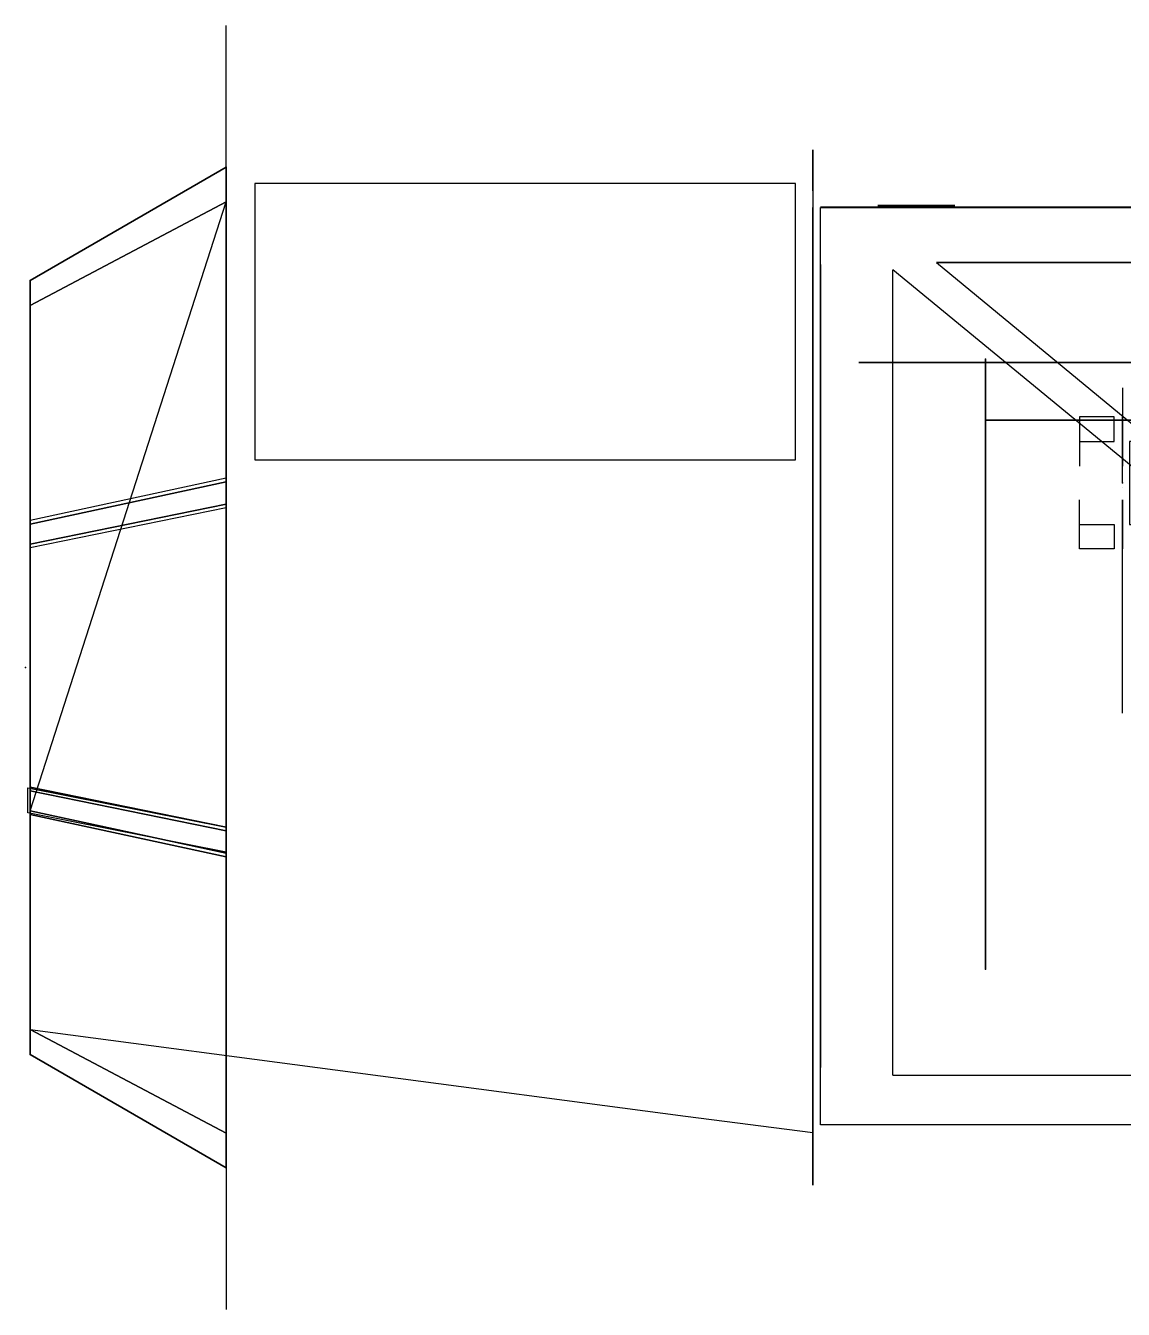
# Model space of a CAD drawing. Header units: centimetres. Extents: x -16.4 to 9.4, y -5.6 to 5.6.
# Drawn here: x -16.4 to -6.86, y -5.58 to 5.58 of the extents above; entities that cross this region are included whole.
import ezdxf

# ---------------------------------------------------------------- set-up
doc = ezdxf.new("R2010")
doc.units = ezdxf.units.CM
doc.header["$MEASUREMENT"] = 0
for name, color, linetype in [('Contact_Sketch1', 7, 'Continuous'), ('Contact_Sketch2', 7, 'Continuous'), ('Housing_Sketch1', 7, 'Continuous'), ('Housing_Sketch1 (1)', 7, 'Continuous'), ('Housing_Sketch2', 7, 'Continuous'), ('Housing_Sketch2 (1)', 7, 'Continuous'), ('Housing_Sketch4', 7, 'Continuous'), ('Housing_Sketch5', 7, 'Continuous'), ('Housing_Sketch8', 7, 'Continuous'), ('Test v12_Sketch1', 7, 'Continuous'), ('Test v12_Sketch12', 7, 'Continuous'), ('Test v12_Sketch16', 7, 'Continuous'), ('Test v12_Sketch17', 7, 'Continuous'), ('Test v12_Sketch18', 7, 'Continuous'), ('Test v12_Sketch19', 7, 'Continuous'), ('Test v12_Sketch22', 7, 'Continuous'), ('Test v12_Sketch23', 7, 'Continuous'), ('Test v12_Sketch24', 7, 'Continuous'), ('Test v12_Sketch25', 7, 'Continuous'), ('Test v12_Sketch26', 7, 'Continuous'), ('Test v12_Sketch27', 7, 'Continuous'), ('Test v12_Sketch28', 7, 'Continuous'), ('Test v12_Sketch29', 7, 'Continuous'), ('Test v12_Sketch30', 7, 'Continuous'), ('Test v12_Sketch31', 7, 'Continuous'), ('Test v12_Sketch32', 7, 'Continuous'), ('Test v12_Sketch33', 7, 'Continuous'), ('Test v12_Sketch34', 7, 'Continuous'), ('Test v12_Sketch35', 7, 'Continuous'), ('Test v12_Sketch42', 7, 'Continuous'), ('Test v12_Sketch43', 7, 'Continuous'), ('Test v12_Sketch44', 7, 'Continuous'), ('Test v12_Sketch45', 7, 'Continuous'), ('Test v12_Sketch46', 7, 'Continuous'), ('Test v12_Sketch47', 7, 'Continuous'), ('Test v12_Sketch48', 7, 'Continuous'), ('Test v12_Sketch50', 7, 'Continuous'), ('Test v12_Sketch52', 7, 'Continuous'), ('Test v12_Sketch6', 7, 'Continuous')]:
    doc.layers.add(name, color=color, linetype=linetype)

# ---------------------------------------------------------------- blocks, each defined once
blk = doc.blocks.new('Housing')
at = {"layer": 'Housing_Sketch1'}
for p, q in [((0, 0.465), (0.36, 0.465)), ((0, 0.465), (0, 0)), ((-0.04, 0), (-0.04, 0.388)), ((0, 0.388), (0, 0)), ((0, 0.388), (0.36, 0.388)), ((0, 0.365), (0.36, 0.365)), ((0.04, 0), (0.04, 0.388)), ((0, 0.308), (0.36, 0.308)), ((-2, 0), (-0.25, 0)), ((0, 0), (0.04, 0)), ((0.825, 0), (0.668, 0))]:
    blk.add_line(p, q, dxfattribs=at)
for radius in [0.465, 0.388, 0.365, 0.308]:
    blk.add_arc((0.36, 0), radius, 0, 90, dxfattribs=at)
blk.add_point((0, 0), dxfattribs=at)
blk.add_point((0, 0), dxfattribs=at)
at = {"layer": 'Housing_Sketch1 (1)'}
for p, q in [((-0.47, 0.322, 1.6), (-0.7, 0.13, 1.6)), ((0.7, 0.322, 1.6), (-0.47, 0.322, 1.6)), ((0.7, -0.323, 1.6), (0.7, 0.322, 1.6)), ((-0.7, 0.13, 1.6), (-0.7, -0.13, 1.6)), ((-0.063, 0.21, 1.6), (0.062, 0.21, 1.6)), ((-0.063, 0.21, 1.6), (0.062, -0.21, 1.6)), ((-0.063, -0.21, 1.6), (-0.063, 0.21, 1.6)), ((0.062, 0.21, 1.6), (-0.063, -0.21, 1.6)), ((0.062, 0.21, 1.6), (0.062, -0.21, 1.6)), ((-0.7, -0.13, 1.6), (-0.47, -0.323, 1.6)), ((-0.095, -0.21, 1.6), (-0.095, -0.323, 1.6)), ((0.095, -0.21, 1.6), (-0.095, -0.21, 1.6)), ((-0.095, -0.323, 1.6), (0.095, -0.21, 1.6)), ((0.095, -0.323, 1.6), (-0.095, -0.21, 1.6)), ((0.062, -0.21, 1.6), (-0.063, -0.21, 1.6)), ((0.095, -0.323, 1.6), (0.095, -0.21, 1.6)), ((-0.47, -0.323, 1.6), (0.7, -0.323, 1.6)), ((-0.095, -0.323, 1.6), (0.095, -0.323, 1.6))]:
    blk.add_line(p, q, dxfattribs=at)
for centre in [(-0.36, 0, 1.6), (0.36, 0, 1.6)]:
    blk.add_circle(centre, 0.215, dxfattribs=at)
for p in [(0, 0, 1.6), (0, 0, 1.6), (0, -0.266, 1.6)]:
    blk.add_point(p, dxfattribs=at)
at = {"layer": 'Housing_Sketch2'}
for p, q in [((0, 0.25, 0.28), (0, 2, 0.28)), ((0, 0.465, 0.28), (0.36, 0.465, 0.28)), ((0.18, 0.465, 0.28), (0.65, 0.465, 0.28)), ((0, 0.365, 0.28), (0, 0, 0.28)), ((0.36, 0.365, 0.28), (0, 0.365, 0.28)), ((0.04, 0, 0.28), (0.04, 0.308, 0.28)), ((0.04, 0.308, 0.28), (0.36, 0.308, 0.28)), ((0.825, 0, 0.28), (0.825, 0.29, 0.28)), ((0, 0, 0.28), (0.04, 0, 0.28)), ((0, 0, 0.28), (0.725, 0, 0.28)), ((2, 0, 0.28), (0.25, 0, 0.28)), ((0.668, 0, 0.28), (0.725, 0, 0.28))]:
    blk.add_line(p, q, dxfattribs=at)
for centre, radius, end in [((0.36, 0, 0.28), 0.465, 90), ((0.65, 0.29, 0.28), 0.175, 90), ((0.36, 0, 0.28), 0.365, 90), ((0.36, 0, 0.28), 0.308, 90), ((0.36, 0, 0.28), 0.215, 180)]:
    blk.add_arc(centre, radius, 0, end, dxfattribs=at)
blk.add_point((0, 0, 0.28), dxfattribs=at)
at = {"layer": 'Housing_Sketch2 (1)'}
for p, q in [((-0.53, -0.407, 0.38), (0.73, -0.407, 0.38)), ((-0.53, -0.407, 0.8), (-0.53, -0.407, 0.38)), ((-0.53, -0.407, 0.38), (0.63, -0.407, 0.38)), ((0.73, -0.407, 0.8), (-0.53, -0.407, 0.8)), ((-0.53, -0.407, 0.71), (-0.53, -0.407, 0.38)), ((0.63, -0.407, 0.71), (-0.53, -0.407, 0.71)), ((-0.481, -0.407, 0.412), (0.601, -0.407, 0.412)), ((0.601, -0.407, 0.682), (-0.481, -0.407, 0.682)), ((-0.481, -0.407, 0.682), (-0.481, -0.407, 0.412)), ((0.601, -0.407, 0.412), (0.601, -0.407, 0.682)), ((0.63, -0.407, 0.38), (0.63, -0.407, 0.71)), ((0.73, -0.407, 0.38), (0.73, -0.407, 0.8))]:
    blk.add_line(p, q, dxfattribs=at)
blk.add_point((0, -0.407), dxfattribs=at)
at = {"layer": 'Housing_Sketch4'}
for p, q in [((0.08, 0.465, 0.17), (-0.08, 0.465, 0.17)), ((0, 0.465, 0.28), (0.36, 0.465, 0.28)), ((0.36, 0.465, 0.15), (0, 0.465, 0.15)), ((0, 0.465, 0.15), (0, 0.465, 0.28)), ((0.47, 0.465, 0.268), (0.25, 0.465, 0.272)), ((0.36, 0.465, 0.15), (0.825, 0.465, 0.15)), ((0.36, 0.465, 0.15), (0.36, 0.465, 0.28)), ((0.825, 0.465, 0.28), (0.36, 0.465, 0.28)), ((0.98, 0.465, 0.15), (0.67, 0.465, 0.15)), ((0.825, 0.465, 0.28), (0.825, 0.465, 0.15))]:
    blk.add_line(p, q, dxfattribs=at)
blk.add_open_spline([(0.825, 0.465, 0.15), (0.791, 0.465, 0.15), (0.731, 0.465, 0.152), (0.663, 0.465, 0.161), (0.606, 0.465, 0.185), (0.557, 0.465, 0.222), (0.493, 0.465, 0.256), (0.392, 0.465, 0.275), (0.27, 0.465, 0.271), (0.181, 0.465, 0.244), (0.118, 0.465, 0.208), (0.078, 0.465, 0.183), (0.043, 0.465, 0.172), (0.015, 0.465, 0.17), (0, 0.465, 0.17)], degree=5, dxfattribs=at)
blk.add_point((0, 0.465), dxfattribs=at)
at = {"layer": 'Housing_Sketch5'}
for p, q in [((0.65, 0.465, 0.38), (-0.65, 0.465, 0.38)), ((-0.53, 0.407, 0.38), (0.73, 0.407, 0.38)), ((0.78, 0.357, 0.38), (0.78, 0, 0.38)), ((-0.825, 0.29, 0.38), (-0.825, -0.29, 0.38)), ((-0.7, 0.13, 0.38), (-0.47, 0.322, 0.38)), ((-0.47, 0.322, 0.38), (0.7, 0.322, 0.38)), ((0.7, 0.322, 0.38), (0.7, 0, 0.38)), ((0.825, -0.29, 0.38), (0.825, 0.29, 0.38)), ((-0.78, 0, 0.38), (-0.78, 0.157, 0.38)), ((-0.7, 0, 0.38), (-0.7, 0.13, 0.38)), ((0, 0, 0.38), (0, 0.14, 0.38)), ((-0.78, 0, 0.38), (-0.7, 0, 0.38)), ((-0.7, 0, 0.38), (-0.575, 0, 0.38)), ((-0.145, 0, 0.38), (0.145, 0, 0.38)), ((0.7, 0, 0.38), (0.575, 0, 0.38)), ((0.7, 0, 0.38), (0.78, 0, 0.38)), ((-0.65, -0.465, 0.38), (0.65, -0.465, 0.38))]:
    blk.add_line(p, q, dxfattribs=at)
for centre in [(-0.36, 0, 0.38), (0.36, 0, 0.38)]:
    blk.add_circle(centre, 0.215, dxfattribs=at)
for centre, radius, start, end in [((-0.65, 0.29, 0.38), 0.175, 90, 180), ((0.65, 0.29, 0.38), 0.175, 0, 90), ((-0.53, 0.157, 0.38), 0.25, 90, 180), ((0.73, 0.357, 0.38), 0.05, 0, 90), ((-0.65, -0.29, 0.38), 0.175, 180, 270), ((0.65, -0.29, 0.38), 0.175, 270, 0)]:
    blk.add_arc(centre, radius, start, end, dxfattribs=at)
for p in [(0, 0, 0.38), (0, 0, 0.38), (0, 0, 0.38), (0.748, 0, 0.38)]:
    blk.add_point(p, dxfattribs=at)
at = {"layer": 'Housing_Sketch8'}
for p, q in [((-0.36, 0.365, 0.06), (-0.36, 0.365, 0.27)), ((-0.279, 0.365, 0.136), (-0.36, 0.365, 0.136)), ((-0.36, 0.365, 0.136), (-0.36, 0.365, 0.436)), ((-0.36, 0.365, 0.436), (-0.279, 0.365, 0.436)), ((0.36, 0.365, 0.06), (-0.36, 0.365, 0.06)), ((-0.279, 0.365, 0.436), (-0.279, 0.365, 0.136)), ((0.363, 0.365, 0.09), (0.222, 0.365, 0.09)), ((0.222, 0.365, 0.09), (0.222, 0.365, 0.39)), ((0.222, 0.365, 0.39), (0.363, 0.365, 0.39)), ((0.36, 0.365, 0.27), (0.36, 0.365, 0.06)), ((0.363, 0.365, 0.39), (0.363, 0.365, 0.09))]:
    blk.add_line(p, q, dxfattribs=at)
for points in [[(-0.36, 0.365, 0.27), (-0.335, 0.365, 0.27), (-0.29, 0.365, 0.27), (-0.204, 0.365, 0.25), (-0.176, 0.365, 0.238), (-0.122, 0.365, 0.211), (-0.099, 0.365, 0.195), (-0.053, 0.365, 0.176), (-0.03, 0.365, 0.17), (0, 0.365, 0.17)], [(0.36, 0.365, 0.27), (0.335, 0.365, 0.27), (0.29, 0.365, 0.27), (0.204, 0.365, 0.25), (0.176, 0.365, 0.238), (0.122, 0.365, 0.211), (0.099, 0.365, 0.195), (0.053, 0.365, 0.176), (0.03, 0.365, 0.17), (0, 0.365, 0.17)]]:
    blk.add_open_spline(points, degree=3, knots=[-0.4137535, -0.4137535, -0.4137535, -0.4137535, -0.2936128, -0.2936128, -0.2034874, -0.2034874, -0.0907369, -0.0907369, 0, 0, 0, 0], dxfattribs=at)
blk.add_point((0, 0.365), dxfattribs=at)
blk = doc.blocks.new('Contact')
at = {"layer": 'Contact_Sketch1'}
for radius in [0.2135, 0.17]:
    blk.add_circle((0.36, 0), radius, dxfattribs=at)
blk.add_point((0, 0), dxfattribs=at)
at = {"layer": 'Contact_Sketch2'}
for p, q in [((0.5735, 0, -0.375), (0.1465, 0, -0.375)), ((0.1465, 0, 1.56), (0.5735, 0, 1.56)), ((0.5735, 0, -0.375), (0.36, 0, -0.375)), ((0.36, 0, -0.075), (0.5735, 0, -0.075)), ((0.36, 0, -0.375), (0.36, 0, -0.075)), ((0.5735, 0, -0.075), (0.5735, 0, -0.375))]:
    blk.add_line(p, q, dxfattribs=at)
for p in [(0, 0), (0.36, 0), (0.36, 0)]:
    blk.add_point(p, dxfattribs=at)
blk = doc.blocks.new('XT60H-Mv5v1')
at = {"extrusion": (-2.19626e-16, 1, -1.19349e-15)}
for name, rotation in [('Housing', 89.99999999999962), ('Contact', 89.99999999999962), ('Contact', 269.9999999999996)]:
    blk.add_blockref(name, (8.5, -0.034, 1.638), dxfattribs=dict(at, rotation=rotation))

msp = doc.modelspace()

# ---------------------------------------------------------------- linework, layer by layer
at = {"layer": 'Test v12_Sketch1'}
for p, q in [((7.154, 2.15, 2.804), (-8.056, 2.15, 2.804)), ((-8.056, 2.15, 2.804), (-8.056, 2.15, -2.853)), ((-8.056, 2.15, -2.853), (7.154, 2.15, -2.853))]:
    msp.add_line(p, q, dxfattribs=at)
at = {"layer": 'Test v12_Sketch12'}
for p, q in [((-9.49, 3.999, -4), (0.15, 3.999, -4)), ((-9.49, -3.974, -4), (-9.49, 3.999, -4)), ((-8.481, 3.519, -4), (-0.353, -3.181, -4)), ((-8.481, 3.519, -4), (-0.353, 3.519, -4)), ((-0.353, 3.519, -4), (-8.481, 3.519, -4)), ((-8.86, -3.543, -4), (-8.86, 3.457, -4)), ((-0.36, -3.543, -4), (-8.86, 3.457, -4)), ((-8.86, -3.543, -4), (-0.36, -3.543, -4)), ((9.412, -3.974, -4), (-9.49, -3.974, -4))]:
    msp.add_line(p, q, dxfattribs=at)
at = {"layer": 'Test v12_Sketch16'}
for p, q in [((-9.488, 4, 4.024), (-9.488, 4, -4.003)), ((-9.488, 4, -4.003), (9.418, 4, -4.003)), ((9.418, 4, 4.024), (-9.488, 4, 4.024))]:
    msp.add_line(p, q, dxfattribs=at)
at = {"layer": 'Test v12_Sketch17'}
for p, q in [((-9.01, 4, 0.844), (-8.31, 4, 0.844)), ((-8.31, 4, -0.756), (-9.01, 4, -0.756)), ((-9.01, 4, -0.756), (-9.01, 4, 0.844)), ((-8.31, 4, 0.844), (-8.31, 4, -0.756))]:
    msp.add_line(p, q, dxfattribs=at)
at = {"layer": 'Test v12_Sketch18'}
for p, q in [((-8.992, 4.016, -0.448), (-8.992, 4.016, 0.678)), ((-8.759, 4.016, -0.693), (-8.983, 4.016, -0.469)), ((-8.962, 4.016, 0.708), (-8.352, 4.016, 0.708)), ((-8.842, 4.016, -0.072), (-8.442, 4.016, -0.072)), ((-8.842, 4.016, 0.078), (-8.842, 4.016, -0.072)), ((-8.442, 4.016, 0.078), (-8.842, 4.016, 0.078)), ((-8.576, 4.016, -0.702), (-8.738, 4.016, -0.702)), ((-8.331, 4.016, -0.469), (-8.555, 4.016, -0.693)), ((-8.322, 4.016, 0.078), (-8.442, 4.016, 0.078)), ((-8.442, 4.016, -0.072), (-8.322, 4.016, -0.072)), ((-8.322, 4.016, -0.072), (-8.322, 4.016, -0.448)), ((-8.322, 4.016, 0.678), (-8.322, 4.016, 0.078))]:
    msp.add_line(p, q, dxfattribs=at)
at = {"layer": 'Test v12_Sketch18', "extrusion": (2.29678e-14, 1, -5.10703e-14)}
for centre in [(8.657, 0.363, 4.016), (8.657, -0.357, 4.016)]:
    msp.add_circle(centre, 0.217, dxfattribs=at)
for centre, start, end in [((8.962, 0.678, 4.016), 0, 90), ((8.576, -0.672, 4.016), 225, 270), ((8.352, -0.448, 4.016), 180, 225)]:
    msp.add_arc(centre, 0.03, start, end, dxfattribs=at)
at = {"layer": 'Test v12_Sketch18', "extrusion": (4.39024e-14, 1, -3.01357e-14)}
msp.add_arc((8.962, -0.448, 4.016), 0.03, 315, 360, dxfattribs=at)
at = {"layer": 'Test v12_Sketch18', "extrusion": (2.29678e-14, 1, -8.06762e-14)}
msp.add_arc((8.738, -0.672, 4.016), 0.03, 270, 315, dxfattribs=at)
at = {"layer": 'Test v12_Sketch18', "extrusion": (2.29678e-14, 1, -2.14643e-14)}
msp.add_arc((8.352, 0.678, 4.016), 0.03, 90, 180, dxfattribs=at)
at = {"layer": 'Test v12_Sketch19'}
for p, q in [((-9.556, 4.499, 4.219), (-9.556, 4.499, -4.242)), ((-9.556, 4.142, -5.008), (-9.556, 1.709, -7.049)), ((-9.556, 4.142, 4.985), (-9.556, 1.74, 7.001)), ((-9.556, 3.999, 3.864), (-9.556, 3.999, -4.073)), ((-9.556, 3.71, 4.568), (-9.556, 1.59, 6.442)), ((-9.556, 3.642, -4.839), (-9.556, 1.603, -6.549)), ((-9.556, -1.388, 7.118), (-9.556, 1.419, 7.118)), ((-9.556, 1.388, -7.166), (-9.556, -1.419, -7.166)), ((-9.556, 1.282, -6.666), (-9.556, -1.414, -6.666)), ((-9.556, -1.209, 6.618), (-9.556, 1.126, 6.618)), ((-9.556, -3.642, 4.79), (-9.556, -1.659, 6.454)), ((-9.556, -4.142, 4.96), (-9.556, -1.71, 7.001)), ((-9.556, -4.142, -5.034), (-9.556, -1.74, -7.049)), ((-9.556, -3.762, -4.765), (-9.556, -1.744, -6.542)), ((-9.556, -3.999, -4.24), (-9.556, -3.999, 4.024)), ((-9.556, -4.499, -4.268), (-9.556, -4.499, 4.194))]:
    msp.add_line(p, q, dxfattribs=at)
at = {"layer": 'Test v12_Sketch19', "extrusion": (-1, 0, 0)}
for centre, radius, start, end in [((-3.499, 4.219, 9.556), 1, 130, 180), ((-3.499, -4.242, 9.556), 1, 180, 230), ((-2.999, -4.073, 9.556), 1, 180, 230), ((-2.999, 3.864, 9.556), 1, 135.2797, 180), ((-1.419, 6.618, 9.556), 0.5, 90, 130), ((-1.388, -6.666, 9.556), 0.5, 230, 270), ((-1.282, -6.166, 9.556), 0.5, 230, 270), ((-1.126, 5.918, 9.556), 0.7, 90, 131.4913), ((1.209, 5.918, 9.556), 0.7, 50, 90), ((1.388, 6.618, 9.556), 0.5, 49.9569, 90), ((1.414, -6.166, 9.556), 0.5, 270, 311.3665), ((1.419, -6.666, 9.556), 0.5, 270, 310), ((2.999, 4.024, 9.556), 1, 0, 50), ((3.299, -4.24, 9.556), 0.7, 311.3665, 360), ((3.499, -4.268, 9.556), 1, 310, 0), ((3.499, 4.194, 9.556), 1, 0, 50)]:
    msp.add_arc(centre, radius, start, end, dxfattribs=at)
at = {"layer": 'Test v12_Sketch19'}
for p in [(-9.556, 4.463, -4.15), (-9.556, 1.935, -6.271), (-9.556, 1.889, -6.899), (-9.556, 0, -0.024), (-9.556, -1.078, -7.605), (-9.556, -1.319, -6.916), (-9.556, -3.795, -4.736)]:
    msp.add_point(p, dxfattribs=at)
at = {"layer": 'Test v12_Sketch22'}
for p, q in [((-14.656, 1.644, 6.886), (-14.656, 4.046, 4.871)), ((-14.656, 1.419, 6.968), (-16.361, 1.071, 5.983)), ((-14.656, -1.388, 6.968), (-14.656, 1.419, 6.968)), ((-16.361, -1.041, 5.983), (-16.361, 1.071, 5.983)), ((-14.656, -1.388, 6.968), (-16.361, -1.041, 5.983)), ((-14.656, -1.388, 6.968), (-14.656, -3.388, 6.968)), ((-14.656, -1.388, 6.968), (-14.656, -1.613, 6.886))]:
    msp.add_line(p, q, dxfattribs=at)
for p in [(-14.656, 4.046, 4.871), (-14.656, 1.644, 6.886), (-14.656, 1.419, 6.968), (-14.656, 0.015, 6.968), (-14.656, -1.388, 6.968), (-14.656, -1.613, 6.886)]:
    msp.add_point(p, dxfattribs=at)
at = {"layer": 'Test v12_Sketch23'}
for p, q in [((-14.656, 4.046, 4.871), (-14.656, 5.578, 3.585)), ((-14.656, 4.046, 4.871), (-14.656, 4.349, 4.219)), ((-14.656, 4.046, 4.871), (-16.361, 3.147, 4.339)), ((-14.656, 1.644, 6.886), (-14.656, 4.046, 4.871)), ((-14.656, 1.644, 6.886), (-14.656, 4.046, 4.871)), ((-16.361, 1.277, 5.908), (-16.361, 3.147, 4.339)), ((-14.656, 1.644, 6.886), (-16.361, 1.277, 5.908)), ((-16.361, 1.071, 5.983), (-16.361, 1.277, 5.908))]:
    msp.add_line(p, q, dxfattribs=at)
for p in [(-14.656, 4.349, 4.219), (-14.656, 4.046, 4.871), (-14.656, 2.845, 5.878), (-14.656, 1.644, 6.886), (-16.361, 1.071, 5.983)]:
    msp.add_point(p, dxfattribs=at)
at = {"layer": 'Test v12_Sketch24'}
for p, q in [((-16.361, -1.041, 5.983), (-16.361, -1.246, 5.908)), ((-16.361, -1.041, 5.983), (-16.361, -1.246, 5.908)), ((-14.656, -1.388, 6.968), (-16.361, -1.041, 5.983)), ((-16.361, -1.041, 5.983), (-16.361, -1.246, 5.908)), ((-14.656, -1.388, 6.968), (-16.361, -1.041, 5.983)), ((-16.361, -1.041, 5.983), (-16.361, -1.246, 5.908)), ((-14.656, -1.388, 6.968), (-16.361, -1.041, 5.983)), ((-16.361, -1.041, 5.983), (-16.361, -1.246, 5.908)), ((-16.361, -1.041, 5.983), (-16.361, -1.246, 5.908)), ((-16.361, -1.041, 5.983), (-16.361, -1.246, 5.908)), ((-14.656, -1.388, 6.968), (-16.361, -1.041, 5.983)), ((-14.656, -1.613, 6.886), (-16.361, -1.246, 5.908)), ((-16.361, -1.246, 5.908), (-14.656, -1.613, 6.886)), ((-16.361, -1.246, 5.908), (-14.656, -1.613, 6.886)), ((-16.361, -1.246, 5.908), (-14.656, -1.613, 6.886)), ((-14.656, -1.613, 6.886), (-16.361, -1.246, 5.908)), ((-16.361, -1.246, 5.908), (-16.361, -3.147, 4.314)), ((-14.656, -1.613, 6.886), (-14.656, -1.388, 6.968)), ((-14.656, -1.613, 6.886), (-14.656, -1.388, 6.968)), ((-14.656, -1.613, 6.886), (-14.656, -1.388, 6.968)), ((-14.656, -1.388, 6.968), (-14.656, -1.613, 6.886)), ((-14.656, -4.046, 4.845), (-14.656, -1.613, 6.886)), ((-14.656, -1.613, 6.886), (-14.656, -3.145, 5.6)), ((-14.656, -4.046, 4.845), (-16.361, -3.147, 4.314)), ((-14.656, -4.046, 4.845), (-14.656, -5.578, 3.559))]:
    msp.add_line(p, q, dxfattribs=at)
for p in [(-16.361, -1.041, 5.983), (-14.656, -1.388, 6.968), (-14.656, -1.388, 6.968), (-14.656, -1.613, 6.886), (-14.656, -2.829, 5.865), (-14.656, -4.046, 4.845)]:
    msp.add_point(p, dxfattribs=at)
at = {"layer": 'Test v12_Sketch25'}
for p, q in [((-16.361, -3.364, 3.846), (-16.361, -3.147, 4.314)), ((-16.361, -3.364, 3.846), (-16.361, -3.364, -3.921)), ((-14.656, -4.349, 4.194), (-16.361, -3.364, 3.846)), ((-14.656, -4.349, -4.268), (-16.361, -3.364, -3.921)), ((-14.656, -4.349, -4.268), (-14.656, -4.349, -6.268)), ((-14.656, -4.349, 4.194), (-14.656, -4.349, 2.194)), ((-14.656, -4.349, 4.194), (-14.656, -4.349, -4.268))]:
    msp.add_line(p, q, dxfattribs=at)
for p in [(-16.361, -3.147, 4.314), (-14.656, -4.349, -0.037), (-14.656, -4.349, 4.194), (-14.656, -4.349, -4.268)]:
    msp.add_point(p, dxfattribs=at)
at = {"layer": 'Test v12_Sketch26'}
for p, q in [((-14.656, -1.644, -6.935), (-14.656, -0.112, -8.22)), ((-16.361, -1.277, -5.957), (-16.361, -3.147, -4.388)), ((-14.656, -1.644, -6.935), (-16.361, -1.277, -5.957)), ((-14.656, -1.644, -6.935), (-14.656, -4.046, -4.919)), ((-16.361, -3.364, -3.921), (-16.361, -3.147, -4.388)), ((-14.656, -4.046, -4.919), (-16.361, -3.147, -4.388))]:
    msp.add_line(p, q, dxfattribs=at)
for p in [(-14.656, -1.644, -6.935), (-14.656, -2.845, -5.927), (-16.361, -3.364, -3.921), (-14.656, -4.046, -4.919)]:
    msp.add_point(p, dxfattribs=at)
at = {"layer": 'Test v12_Sketch27'}
for p, q in [((-14.656, 1.388, -7.016), (-14.656, 3.388, -7.016)), ((-14.656, 1.388, -7.016), (-16.361, 1.041, -6.032)), ((-14.656, 1.388, -7.016), (-14.656, -1.419, -7.016)), ((-16.361, 1.041, -6.032), (-16.361, -1.071, -6.032)), ((-16.361, -1.277, -5.957), (-16.361, -1.071, -6.032)), ((-16.361, -1.277, -5.957), (-16.361, -1.071, -6.032)), ((-16.361, -1.071, -6.032), (-14.656, -1.419, -7.016)), ((-16.361, -1.277, -5.957), (-16.361, -1.071, -6.032)), ((-16.361, -1.071, -6.032), (-14.656, -1.419, -7.016)), ((-14.656, -1.419, -7.016), (-16.361, -1.071, -6.032)), ((-14.656, -1.644, -6.935), (-16.361, -1.277, -5.957)), ((-14.656, -1.644, -6.935), (-16.361, -1.277, -5.957)), ((-14.656, -1.464, -7), (-14.656, -1.419, -7.016)), ((-14.656, -1.419, -7.016), (-14.656, -1.644, -6.935)), ((-14.656, -1.419, -7.016), (-14.656, -1.644, -6.935)), ((-14.656, -1.419, -7.016), (-14.656, -1.644, -6.935))]:
    msp.add_line(p, q, dxfattribs=at)
for p in [(-14.656, 1.388, -7.016), (-14.656, -0.015, -7.016), (-16.361, -1.277, -5.957), (-14.656, -1.419, -7.016), (-14.656, -1.644, -6.935)]:
    msp.add_point(p, dxfattribs=at)
at = {"layer": 'Test v12_Sketch28'}
for p, q in [((-14.656, 4.046, -4.893), (-16.361, 3.147, -4.362)), ((-14.656, 4.046, -4.893), (-14.656, 1.613, -6.935)), ((-14.656, 4.046, -4.893), (-14.656, 2.514, -6.179)), ((-16.361, 3.147, -4.362), (-16.361, 1.246, -5.957)), ((-14.656, 1.613, -6.935), (-16.361, 1.246, -5.957)), ((-16.361, 1.246, -5.957), (-14.656, 1.613, -6.935)), ((-16.361, 1.246, -5.957), (-14.656, 1.613, -6.935)), ((-14.656, 1.613, -6.935), (-14.656, 1.388, -7.016)), ((-14.656, 1.388, -7.016), (-16.361, 1.041, -6.032)), ((-14.656, 1.388, -7.016), (-16.361, 1.041, -6.032)), ((-16.361, 1.041, -6.032), (-16.361, 1.246, -5.957))]:
    msp.add_line(p, q, dxfattribs=at)
for p in [(-14.656, 4.046, -4.893), (-14.656, 2.829, -5.914), (-14.656, 1.613, -6.935), (-14.656, 1.388, -7.016), (-14.656, 1.388, -7.016), (-16.361, 1.041, -6.032)]:
    msp.add_point(p, dxfattribs=at)
at = {"layer": 'Test v12_Sketch29'}
for p, q in [((-14.656, 4.349, -4.242), (-16.361, 3.364, -3.895)), ((-14.656, 4.349, 4.219), (-16.361, 3.364, 3.872)), ((-14.656, 4.349, 4.219), (-16.361, 3.364, 3.872)), ((-14.656, 4.046, 4.871), (-14.656, 4.349, 4.219)), ((-14.656, 4.349, 4.219), (-14.656, 4.349, -4.242)), ((-14.656, 4.349, 4.219), (-14.656, 4.349, 2.219)), ((-14.656, 4.046, 4.871), (-14.656, 4.349, 4.219)), ((-16.361, 3.147, 4.339), (-14.656, 4.046, 4.871)), ((-16.361, 3.147, 4.289), (-14.656, 4.046, 4.871)), ((-16.361, 3.147, 4.339), (-14.656, 4.046, 4.871)), ((-16.361, 3.364, 3.872), (-16.361, 3.364, -3.895)), ((-16.361, 3.147, 4.339), (-16.361, 3.364, 3.872)), ((-16.361, 3.364, 3.872), (-16.361, 3.147, 4.339)), ((-16.361, 3.364, 3.872), (-16.361, 3.147, 4.339)), ((-16.361, 3.147, 4.339), (-16.361, 3.364, 3.872)), ((-16.361, 3.364, 3.872), (-16.361, 3.147, 4.339)), ((-16.361, 3.147, -4.362), (-16.361, 3.364, -3.895))]:
    msp.add_line(p, q, dxfattribs=at)
for p in [(-14.656, 4.349, -0.011), (-14.656, 4.349, -4.242), (-14.656, 4.349, 4.219), (-14.656, 4.046, 4.871), (-16.361, 3.147, -4.362), (-16.361, 3.147, 4.339)]:
    msp.add_point(p, dxfattribs=at)
at = {"layer": 'Test v12_Sketch30'}
for p, q in [((-16.361, 3.147, 4.339), (-16.361, 3.364, 3.872)), ((-16.361, 3.364, 3.872), (-16.361, 3.364, -3.895)), ((-16.361, 3.364, -3.895), (-16.361, 3.147, -4.362)), ((-16.361, 3.147, -4.362), (-16.361, 1.246, -5.957)), ((-16.361, 1.277, 5.908), (-16.361, 3.147, 4.339)), ((-16.361, 1.071, 5.983), (-16.361, 1.277, 5.908)), ((-16.361, 1.246, -5.957), (-16.361, 1.041, -6.032)), ((-16.361, -1.041, 5.983), (-16.361, 1.071, 5.983)), ((-16.361, 1.041, -6.032), (-16.361, -1.071, -6.032)), ((-16.361, -1.246, 5.908), (-16.361, -1.041, 5.983)), ((-16.361, -1.071, -6.032), (-16.361, -1.277, -5.957)), ((-16.361, -3.147, 4.314), (-16.361, -1.246, 5.908)), ((-16.361, -1.277, -5.957), (-16.361, -3.147, -4.388)), ((-16.361, -3.147, -4.388), (-16.361, -3.364, -3.921)), ((-16.361, -3.364, 3.846), (-16.361, -3.147, 4.314)), ((-16.361, -3.147, -4.388), (-10.663, -3.899, -3.31)), ((-16.361, -3.364, -3.921), (-16.361, -3.364, 3.846)), ((-10.663, -3.899, -3.31), (-9.556, -4.042, 4.51))]:
    msp.add_line(p, q, dxfattribs=at)
at = {"layer": 'Test v12_Sketch30', "extrusion": (1, 0, 0)}
msp.add_arc((-2.999, 4.024, -9.556), 1.15, 130, 180, dxfattribs=at)
at = {"layer": 'Test v12_Sketch30'}
for p in [(-16.361, 3.364, -3.895), (-16.361, 3.364, 3.872), (-16.361, 3.147, 4.339), (-16.361, 3.147, -4.362), (-16.361, 1.277, 5.908), (-16.361, 1.246, -5.957), (-16.361, 1.071, 5.983), (-16.361, 1.041, -6.032), (-16.4, 0), (-16.361, -1.041, 5.983), (-16.361, -1.071, -6.032), (-16.361, -1.246, 5.908), (-16.361, -1.277, -5.957), (-16.361, -3.147, 4.314), (-16.361, -3.147, -4.388), (-16.361, -3.364, -3.921), (-16.361, -3.364, 3.846)]:
    msp.add_point(p, dxfattribs=at)
at = {"layer": 'Test v12_Sketch31'}
for p, q in [((-16.361, 3.364, 3.872), (-14.656, 4.349, 4.219)), ((-16.361, 3.364, -3.895), (-14.656, 4.349, -4.242)), ((-14.656, 4.349, 4.219), (-14.656, 4.046, 4.871)), ((-14.656, 4.349, -4.242), (-14.656, 4.046, -4.893)), ((-14.656, 4.046, 4.871), (-16.361, 3.147, 4.339)), ((-14.656, 4.046, -4.893), (-16.361, 3.147, -4.362)), ((-16.361, 3.147, 4.339), (-16.361, 3.364, 3.872)), ((-16.361, 3.147, -4.362), (-16.361, 3.364, -3.895)), ((-16.361, 1.246, -5.957), (-14.656, 1.613, -6.935)), ((-14.656, 1.613, -6.935), (-14.656, 1.388, -7.016)), ((-14.656, 1.388, -7.016), (-16.361, 1.041, -6.032)), ((-16.361, 1.041, -6.032), (-16.361, 1.246, -5.957)), ((-14.656, -1.388, 6.968), (-16.361, -1.041, 5.983)), ((-16.361, -1.041, 5.983), (-16.361, -1.246, 5.908)), ((-16.361, -1.071, -6.032), (-14.656, -1.419, -7.016)), ((-16.361, -1.277, -5.957), (-16.361, -1.071, -6.032)), ((-16.361, -1.246, 5.908), (-14.656, -1.613, 6.886)), ((-14.656, -1.644, -6.935), (-16.361, -1.277, -5.957)), ((-14.656, -1.613, 6.886), (-14.656, -1.388, 6.968)), ((-14.656, -1.419, -7.016), (-14.656, -1.644, -6.935)), ((-14.656, -4.046, 4.845), (-16.361, -3.147, 4.314)), ((-16.361, -3.364, -3.921), (-16.361, -3.147, -4.388)), ((-16.361, -3.147, 4.314), (-16.361, -3.364, 3.846)), ((-16.361, -3.147, -4.388), (-14.656, -4.046, -4.919)), ((-16.361, -3.364, 3.846), (-14.656, -4.349, 4.194)), ((-14.656, -4.349, -4.268), (-16.361, -3.364, -3.921)), ((-14.656, -4.046, -4.919), (-14.656, -4.349, -4.268)), ((-14.656, -4.349, 4.194), (-14.656, -4.046, 4.845))]:
    msp.add_line(p, q, dxfattribs=at)
for p in [(-14.656, 4.349, 4.219), (-14.656, 4.349, -4.242), (-14.656, 4.046, 4.871), (-14.656, 4.046, -4.893), (-16.361, 3.364, -3.895), (-16.361, 3.364, 3.872), (-16.361, 3.147, 4.339), (-16.361, 3.147, -4.362), (-14.656, 1.613, -6.935), (-14.656, 1.388, -7.016), (-16.361, 1.246, -5.957), (-16.361, 1.041, -6.032), (-16.361, -1.041, 5.983), (-16.361, -1.071, -6.032), (-16.361, -1.246, 5.908), (-16.361, -1.277, -5.957), (-14.656, -1.388, 6.968), (-14.656, -1.419, -7.016), (-14.656, -1.613, 6.886), (-14.656, -1.644, -6.935), (-14.656, -1.644, -6.935), (-16.361, -3.147, 4.314), (-16.361, -3.147, -4.388), (-16.361, -3.364, 3.846), (-16.361, -3.364, -3.921), (-14.656, -4.046, 4.845), (-14.656, -4.046, -4.919), (-14.656, -4.349, 4.194), (-14.656, -4.349, -4.268)]:
    msp.add_point(p, dxfattribs=at)
at = {"layer": 'Test v12_Sketch32'}
for p, q in [((-14.656, 4.349, 4.219), (-16.361, 3.364, 3.872)), ((-14.656, 4.046, 4.871), (-14.656, 4.349, 4.219)), ((-16.361, 3.147, 4.339), (-14.656, 4.046, 4.871)), ((-16.361, -1.246, 5.908), (-14.656, 4.046, 4.871)), ((-16.361, 3.364, 3.872), (-16.361, 3.147, 4.339)), ((-14.656, 1.644, 6.886), (-16.361, 1.277, 5.908)), ((-16.361, 1.246, -5.957), (-14.656, 1.613, -6.935)), ((-14.656, 1.419, 6.968), (-14.656, 1.644, 6.886)), ((-14.656, 1.613, -6.935), (-14.656, 1.388, -7.016)), ((-16.361, 1.071, 5.983), (-14.656, 1.419, 6.968)), ((-14.656, 1.388, -7.016), (-16.361, 1.041, -6.032)), ((-16.361, 1.277, 5.908), (-16.361, 1.071, 5.983)), ((-16.361, 1.041, -6.032), (-16.361, 1.246, -5.957)), ((-16.361, -1.041, 5.983), (-14.656, -1.388, 6.968)), ((-16.361, -1.246, 5.908), (-16.361, -1.041, 5.983)), ((-14.656, -1.388, 6.968), (-16.361, -1.041, 5.983)), ((-16.361, -1.041, 5.983), (-16.361, -1.246, 5.908)), ((-16.361, -1.041, 5.983), (-14.656, -1.388, 6.968)), ((-14.656, -1.419, -7.016), (-16.361, -1.071, -6.032)), ((-16.361, -1.071, -6.032), (-16.361, -1.277, -5.957)), ((-14.656, -1.613, 6.886), (-16.361, -1.246, 5.908)), ((-14.656, -1.613, 6.886), (-16.361, -1.246, 5.908)), ((-14.656, -1.613, 6.886), (-16.361, -1.246, 5.908)), ((-16.361, -1.277, -5.957), (-14.656, -1.644, -6.935)), ((-14.656, -1.388, 6.968), (-14.656, -1.613, 6.886)), ((-14.656, -1.613, 6.886), (-14.656, -1.388, 6.968)), ((-14.656, -1.644, -6.935), (-14.656, -1.419, -7.016)), ((-16.361, -3.147, -4.388), (-16.361, -3.364, -3.921)), ((-16.361, -3.147, 4.314), (-16.361, -3.364, 3.846)), ((-14.656, -4.046, -4.919), (-16.361, -3.147, -4.388)), ((-14.656, -4.046, 4.845), (-16.361, -3.147, 4.314)), ((-16.361, -3.364, -3.921), (-14.656, -4.349, -4.268)), ((-16.361, -3.364, 3.846), (-14.656, -4.349, 4.194)), ((-14.656, -4.349, 4.194), (-14.656, -4.046, 4.845)), ((-14.656, -4.349, -4.268), (-14.656, -4.046, -4.919))]:
    msp.add_line(p, q, dxfattribs=at)
for p in [(-14.656, 4.349, 4.219), (-14.656, 4.046, 4.871), (-14.656, 4.046, 4.871), (-16.361, 3.364, 3.872), (-16.361, 3.147, 4.339), (-14.656, 1.644, 6.886), (-14.656, 1.613, -6.935), (-14.656, 1.613, -6.935), (-14.656, 1.419, 6.968), (-14.656, 1.419, 6.968), (-14.656, 1.388, -7.016), (-16.361, 1.277, 5.908), (-16.361, 1.246, -5.957), (-16.361, 1.071, 5.983), (-16.361, 1.041, -6.032), (-16.361, -1.041, 5.983), (-16.361, -1.071, -6.032), (-16.361, -1.246, 5.908), (-16.361, -1.277, -5.957), (-14.656, -1.388, 6.968), (-14.656, -1.388, 6.968), (-14.656, -1.388, 6.968), (-14.656, -1.419, -7.016), (-14.656, -1.613, 6.886), (-14.656, -1.613, 6.886), (-14.656, -1.613, 6.886), (-14.656, -1.613, 6.886), (-14.656, -1.613, 6.886), (-14.656, -1.644, -6.935), (-14.656, -1.644, -6.935), (-16.361, -3.147, -4.388), (-16.361, -3.147, 4.314), (-16.361, -3.364, -3.921), (-16.361, -3.364, 3.846), (-14.656, -4.046, -4.919), (-14.656, -4.046, 4.845), (-14.656, -4.349, -4.268), (-14.656, -4.349, -4.268), (-14.656, -4.349, 4.194), (-14.656, -4.349, 4.194)]:
    msp.add_point(p, dxfattribs=at)
at = {"layer": 'Test v12_Sketch33'}
for p, q in [((-14.406, 4.206, 5.062), (-14.406, 1.804, 7.078)), ((-9.706, 4.206, 5.062), (-14.406, 4.206, 5.062)), ((-9.706, 1.804, 7.078), (-9.706, 4.206, 5.062)), ((-14.406, 1.804, 7.078), (-9.706, 1.804, 7.078)), ((-14.656, 1.644, 6.886), (-16.361, 1.277, 5.908)), ((-14.656, 1.419, 6.968), (-14.656, 1.644, 6.886)), ((-16.361, 1.071, 5.983), (-14.656, 1.419, 6.968)), ((-16.361, 1.277, 5.908), (-16.361, 1.071, 5.983)), ((-16.361, -1.246, 5.908), (-16.361, -1.041, 5.983)), ((-16.361, -1.041, 5.983), (-16.361, -1.246, 5.908)), ((-14.656, -1.388, 6.968), (-16.361, -1.041, 5.983)), ((-16.361, -1.246, 5.908), (-14.656, -1.613, 6.886)), ((-14.656, -1.613, 6.886), (-14.656, -1.388, 6.968)), ((-14.656, -1.388, 6.968), (-14.656, -1.613, 6.886))]:
    msp.add_line(p, q, dxfattribs=at)
for p in [(-14.656, 1.644, 6.886), (-14.656, 1.419, 6.968), (-14.656, 1.419, 6.968), (-16.361, 1.277, 5.908), (-16.361, 1.071, 5.983), (-16.361, -1.041, 5.983), (-16.361, -1.041, 5.983), (-16.361, -1.246, 5.908), (-14.656, -1.388, 6.968), (-14.656, -1.388, 6.968), (-14.656, -1.613, 6.886), (-14.656, -1.613, 6.886)]:
    msp.add_point(p, dxfattribs=at)
at = {"layer": 'Test v12_Sketch34'}
for p, q in [((-14.656, -1.419, -7.016), (-16.361, -1.071, -6.032)), ((-16.361, -1.071, -6.032), (-16.361, -1.277, -5.957)), ((-16.361, -1.277, -5.957), (-14.656, -1.644, -6.935)), ((-14.656, -1.644, -6.935), (-14.656, -1.419, -7.016)), ((-16.361, -3.147, -4.388), (-16.361, -3.364, -3.921)), ((-14.656, -4.046, -4.919), (-16.361, -3.147, -4.388)), ((-16.361, -3.364, -3.921), (-14.656, -4.349, -4.268)), ((-14.656, -4.349, -4.268), (-14.656, -4.046, -4.919))]:
    msp.add_line(p, q, dxfattribs=at)
for p in [(-9.556, 0, -0.024), (-16.361, -1.071, -6.032), (-16.361, -1.277, -5.957), (-14.656, -1.419, -7.016), (-14.656, -1.644, -6.935), (-16.361, -3.147, -4.388), (-16.361, -3.364, -3.921), (-14.656, -4.046, -4.919), (-14.656, -4.349, -4.268)]:
    msp.add_point(p, dxfattribs=at)
at = {"layer": 'Test v12_Sketch35'}
for p, q in [((-16.382, -1.264, 5.952), (-16.382, -1.046, 6.031)), ((-16.382, -1.046, 6.031), (-14.656, -1.388, 6.968)), ((-14.656, -1.388, 6.968), (-16.361, -1.041, 5.983)), ((-16.361, -1.041, 5.983), (-16.361, -1.246, 5.908)), ((-14.656, -1.388, 6.968), (-16.361, -1.041, 5.983)), ((-16.361, -1.041, 5.983), (-16.361, -1.246, 5.908)), ((-14.656, -1.388, 6.968), (-16.361, -1.041, 5.983)), ((-16.361, -1.041, 5.983), (-16.361, -1.246, 5.908)), ((-14.656, -1.605, 6.889), (-16.382, -1.264, 5.952)), ((-16.361, -1.246, 5.908), (-14.656, -1.613, 6.886)), ((-16.361, -1.246, 5.908), (-14.656, -1.613, 6.886)), ((-16.361, -1.246, 5.908), (-14.656, -1.613, 6.886)), ((-16.361, -1.246, 5.908), (-14.656, -1.613, 6.886)), ((-14.656, -1.613, 6.886), (-14.656, -1.388, 6.968)), ((-14.656, -1.613, 6.886), (-14.656, -1.388, 6.968)), ((-14.656, -1.388, 6.968), (-14.656, -1.605, 6.889)), ((-14.656, -1.613, 6.886), (-14.656, -1.388, 6.968)), ((-14.656, -1.613, 6.886), (-14.656, -1.388, 6.968))]:
    msp.add_line(p, q, dxfattribs=at)
for p in [(-16.361, -1.041, 5.983), (-16.361, -1.246, 5.908), (-16.361, -1.246, 5.908), (-16.361, -1.246, 5.908), (-16.361, -1.246, 5.908), (-14.656, -1.388, 6.968), (-14.656, -1.501, 6.927), (-14.656, -1.613, 6.886), (-14.656, -1.613, 6.886)]:
    msp.add_point(p, dxfattribs=at)
at = {"layer": 'Test v12_Sketch42'}
for p, q in [((-8.056, 2.65, 2.804), (-8.056, 2.65, -2.853)), ((-8.056, 2.65, -0.996), (-8.056, 2.312, -0.996)), ((-8.056, 2.312, 0.928), (-8.056, 2.65, 0.928)), ((-8.056, 2.65, 0.928), (-8.056, 2.65, -0.996)), ((-8.056, 2.312, -0.996), (-8.056, 2.312, 0.928)), ((-8.056, 2.312, -0.996), (-8.056, 0.071, -0.996)), ((-8.056, 0.071, -2.309), (-8.056, 2.312, -2.309)), ((-8.056, 2.312, -2.309), (-8.056, 2.312, -0.996)), ((-8.056, 0.071, -0.996), (-8.056, 0.071, -2.309))]:
    msp.add_line(p, q, dxfattribs=at)
at = {"layer": 'Test v12_Sketch42', "extrusion": (1, 0, 0)}
msp.add_circle((0, -0.024, -8.056), 2.5, dxfattribs=at)
at = {"layer": 'Test v12_Sketch43'}
for p, q in [((9.418, 4, -4.003), (-9.488, 4, -4.003)), ((-9.488, 4, -4.003), (-9.488, 4, 4.024)), ((-9.488, 4, 4.024), (9.118, 4, 4.024))]:
    msp.add_line(p, q, dxfattribs=at)
at = {"layer": 'Test v12_Sketch43', "extrusion": (0, 1, 0)}
for centre in [(8.657, 0.363, 4), (8.657, 0.363, 4), (8.657, -0.357, 4), (8.657, -0.357, 4)]:
    msp.add_circle(centre, 0.217, dxfattribs=at)
at = {"layer": 'Test v12_Sketch44'}
for p, q in [((-9.488, 4, -4.003), (-9.488, 4, 4.024)), ((-9.488, 4, 4.024), (9.118, 4, 4.024)), ((9.418, 4, -4.003), (-9.488, 4, -4.003)), ((-8.31, 4, 0.844), (-9.01, 4, 0.844)), ((-9.01, 4, 0.844), (-9.01, 4, -0.756)), ((-9.01, 4, -0.756), (-8.31, 4, -0.756)), ((-8.31, 4, -0.756), (-8.31, 4, 0.844))]:
    msp.add_line(p, q, dxfattribs=at)
at = {"layer": 'Test v12_Sketch44', "extrusion": (0, 1, 0)}
for centre in [(8.657, 0.363, 4), (8.657, -0.357, 4)]:
    msp.add_circle(centre, 0.217, dxfattribs=at)
at = {"layer": 'Test v12_Sketch44'}
for p in [(-9.01, 4, -0.756), (-8.31, 4, 0.844)]:
    msp.add_point(p, dxfattribs=at)
at = {"layer": 'Test v12_Sketch45'}
for p, q in [((-8.056, 2.65, -0.996), (-9.156, 2.65, -0.996)), ((-9.156, 2.65, -0.996), (-9.156, 2.65, 0.928)), ((-9.156, 2.65, 0.928), (-8.056, 2.65, 0.928)), ((-8.056, 2.65, 0.928), (-8.056, 2.65, 2.804)), ((7.154, 2.65, -2.853), (-8.056, 2.65, -2.853)), ((-8.056, 2.65, -2.853), (-8.056, 2.65, -0.996)), ((-8.056, 2.65, 2.804), (7.154, 2.65, 2.804))]:
    msp.add_line(p, q, dxfattribs=at)
at = {"layer": 'Test v12_Sketch45', "extrusion": (0, 1, 0)}
for centre in [(8.503, -0.39, 2.65), (8.502, 0.315, 2.65)]:
    msp.add_circle(centre, 0.2, dxfattribs=at)
at = {"layer": 'Test v12_Sketch46'}
for p, q in [((9.418, 4, -4.003), (-9.488, 4, -4.003)), ((-9.488, 4, 4.024), (9.118, 4, 4.024)), ((-9.488, 4, -4.003), (-9.488, 4, 4.024))]:
    msp.add_line(p, q, dxfattribs=at)
at = {"layer": 'Test v12_Sketch46', "extrusion": (0, 1, 0)}
for centre in [(8.657, 0.363, 4), (8.657, -0.357, 4), (8.657, -0.357, 4)]:
    msp.add_circle(centre, 0.217, dxfattribs=at)
at = {"layer": 'Test v12_Sketch47'}
for p, q in [((-8.31, 4, -0.756), (-9.01, 4, -0.756)), ((-8.102, 4, 0.743), (-8.896, 4, 0.743)), ((-8.896, 4, 0.743), (-8.896, 4, -0.756)), ((-8.896, 4, -0.756), (-8.102, 4, -0.756)), ((-8.102, 4, -0.756), (-8.102, 4, 0.743))]:
    msp.add_line(p, q, dxfattribs=at)
at = {"layer": 'Test v12_Sketch48'}
for p, q in [((-9.556, 3.949, -4.073), (-9.556, 3.949, 3.864)), ((-9.556, 3.675, 4.531), (-9.556, 1.557, 6.405)), ((-9.556, 1.571, -6.511), (-9.556, 3.61, -4.8)), ((-9.556, -1.414, -6.616), (-9.556, 1.282, -6.616)), ((-9.556, 1.126, 6.568), (-9.556, -1.209, 6.568)), ((-9.556, -1.627, 6.416), (-9.556, -3.61, 4.752)), ((-9.556, -3.729, -4.728), (-9.556, -1.711, -6.504)), ((-9.556, -3.949, 4.024), (-9.556, -3.949, -4.24))]:
    msp.add_line(p, q, dxfattribs=at)
at = {"layer": 'Test v12_Sketch48', "extrusion": (1, 0, 0)}
for centre, radius, start, end in [((2.999, -4.073, -9.556), 0.95, 310, 360), ((2.999, 3.864, -9.556), 0.95, 360, 44.6219), ((1.282, -6.166, -9.556), 0.45, 270, 310), ((1.126, 5.918, -9.556), 0.65, 48.5087, 90), ((-1.209, 5.918, -9.556), 0.65, 90, 130), ((-1.414, -6.166, -9.556), 0.45, 228.6335, 270), ((-2.999, 4.024, -9.556), 0.95, 130, 180), ((-3.299, -4.24, -9.556), 0.65, 180, 228.6335)]:
    msp.add_arc(centre, radius, start, end, dxfattribs=at)
at = {"layer": 'Test v12_Sketch48'}
msp.add_point((-9.556, 0), dxfattribs=at)
at = {"layer": 'Test v12_Sketch50'}
for p, q in [((-9.556, 3.949, -4.073), (-9.556, 3.949, 3.864)), ((-9.556, 3.675, 4.531), (-9.556, 1.557, 6.405)), ((-9.556, 1.571, -6.511), (-9.556, 3.61, -4.8)), ((-9.556, -1.414, -6.616), (-9.556, 1.282, -6.616)), ((-9.556, 1.126, 6.568), (-9.556, -1.209, 6.568)), ((-9.556, -1.627, 6.416), (-9.556, -3.61, 4.752)), ((-9.556, -3.729, -4.728), (-9.556, -1.711, -6.504)), ((-9.556, -3.949, 4.024), (-9.556, -3.949, -4.24))]:
    msp.add_line(p, q, dxfattribs=at)
at = {"layer": 'Test v12_Sketch50', "extrusion": (1, 0, 0)}
for centre in [(2.026, 0.558, -9.556), (-3.337, 1.467, -9.556)]:
    msp.add_circle(centre, 0.5, dxfattribs=at)
for centre, radius, start, end in [((2.999, -4.073, -9.556), 0.95, 310, 360), ((2.999, 3.864, -9.556), 0.95, 360, 44.6219), ((1.282, -6.166, -9.556), 0.45, 270, 310), ((1.126, 5.918, -9.556), 0.65, 48.5087, 90), ((-1.209, 5.918, -9.556), 0.65, 90, 130), ((-1.414, -6.166, -9.556), 0.45, 228.6335, 270), ((-2.999, 4.024, -9.556), 0.95, 130, 180), ((-3.299, -4.24, -9.556), 0.65, 180, 228.6335)]:
    msp.add_arc(centre, radius, start, end, dxfattribs=at)
at = {"layer": 'Test v12_Sketch50'}
msp.add_point((-9.556, 0), dxfattribs=at)
at = {"layer": 'Test v12_Sketch52'}
for p, q in [((-9.488, 3.5, 3.4), (-9.488, -3.474, 3.4)), ((-9.488, -3.474, -3.5), (-9.488, 3.5, -3.5)), ((-9.488, 3.5, -3.5), (-9.488, 3.5, 3.4)), ((-8.055, 2.679, -2.839), (-8.055, 2.679, 2.818)), ((-8.055, 2.679, 2.818), (-8.055, -2.621, 2.818)), ((-8.055, -2.621, -2.839), (-8.055, 2.679, -2.839)), ((-8.055, -2.621, 2.818), (-8.055, -2.621, -2.839)), ((-9.488, -3.474, 3.4), (-9.488, -3.474, -3.5))]:
    msp.add_line(p, q, dxfattribs=at)
for p in [(-9.488, 3.5, 3.4), (-8.055, 2.679, 2.818), (-8.055, -2.621, -2.839), (-9.488, -3.474, -3.5)]:
    msp.add_point(p, dxfattribs=at)
at = {"layer": 'Test v12_Sketch6'}
for p, q in [((-8.056, 0, 2.804), (-8.056, 0, 0.602)), ((-8.056, 0, -2.854), (-8.056, 0, -0.652))]:
    msp.add_line(p, q, dxfattribs=at)
at = {"layer": 'Test v12_Sketch6', "extrusion": (-1, 0, 0)}
for centre in [(0, -0.652, 8.056), (0, 0.602, 8.056)]:
    msp.add_circle(centre, 0.55, dxfattribs=at)
at = {"layer": 'Test v12_Sketch6'}
msp.add_point((-8.056, 0, -0.024), dxfattribs=at)

# ---------------------------------------------------------------- block references
at = {"extrusion": (-2.19626e-16, 1, -1.19349e-15), "rotation": 89.99999999999962}
msp.add_blockref('XT60H-Mv5v1', (8.5, -0.034, 1.638), dxfattribs=at)

doc.saveas('drawing.dxf')
